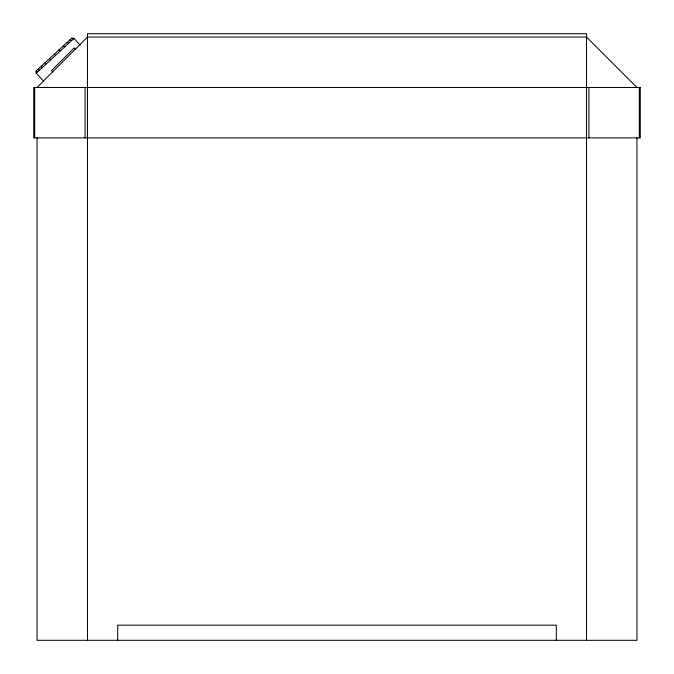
<?xml version="1.0" encoding="UTF-8"?>
<svg xmlns="http://www.w3.org/2000/svg" width="674" height="674" viewBox="0 0 674 674"><rect width="100%" height="100%" fill="white"/><g stroke="black" fill="none" stroke-linecap="round" stroke-linejoin="round"><path stroke-width="1.01" d="M37.062 87.468L87.468 37.062L586.532 37.062L636.938 87.468M43.709 81.318L36.194 73.163L73.98 38.401L80.122 45.074M73.98 38.401L72.093 37.845L35.806 71.242L36.194 73.163M71.587 38.317L73.449 38.89M69.869 39.901L71.663 40.533M67.071 42.47L68.748 43.212M63.373 45.874L64.898 46.75M59.042 49.859L60.39 50.904M75.421 49.109L74.233 47.921L51.485 70.669L52.673 71.857M54.358 54.173L55.512 55.386M49.649 58.503L50.609 59.902M45.234 62.564L46.009 64.131M41.409 66.086L42.032 67.796M38.443 68.815L38.94 70.635M36.531 70.576L36.952 72.472M639.314 87.468L639.314 137.884M636.938 137.884L636.938 640.3L37.062 640.3L37.062 137.884M588.908 87.468L588.908 137.884M586.532 640.3L586.532 33.7L87.468 33.7L87.468 640.3M556.286 640.3L556.286 625.177L117.714 625.177L117.714 640.3M85.093 87.468L85.093 137.884M34.686 87.468L34.686 137.884M640.3 87.468L33.7 87.468L33.7 137.884L640.3 137.884L640.3 87.468"/></g></svg>
